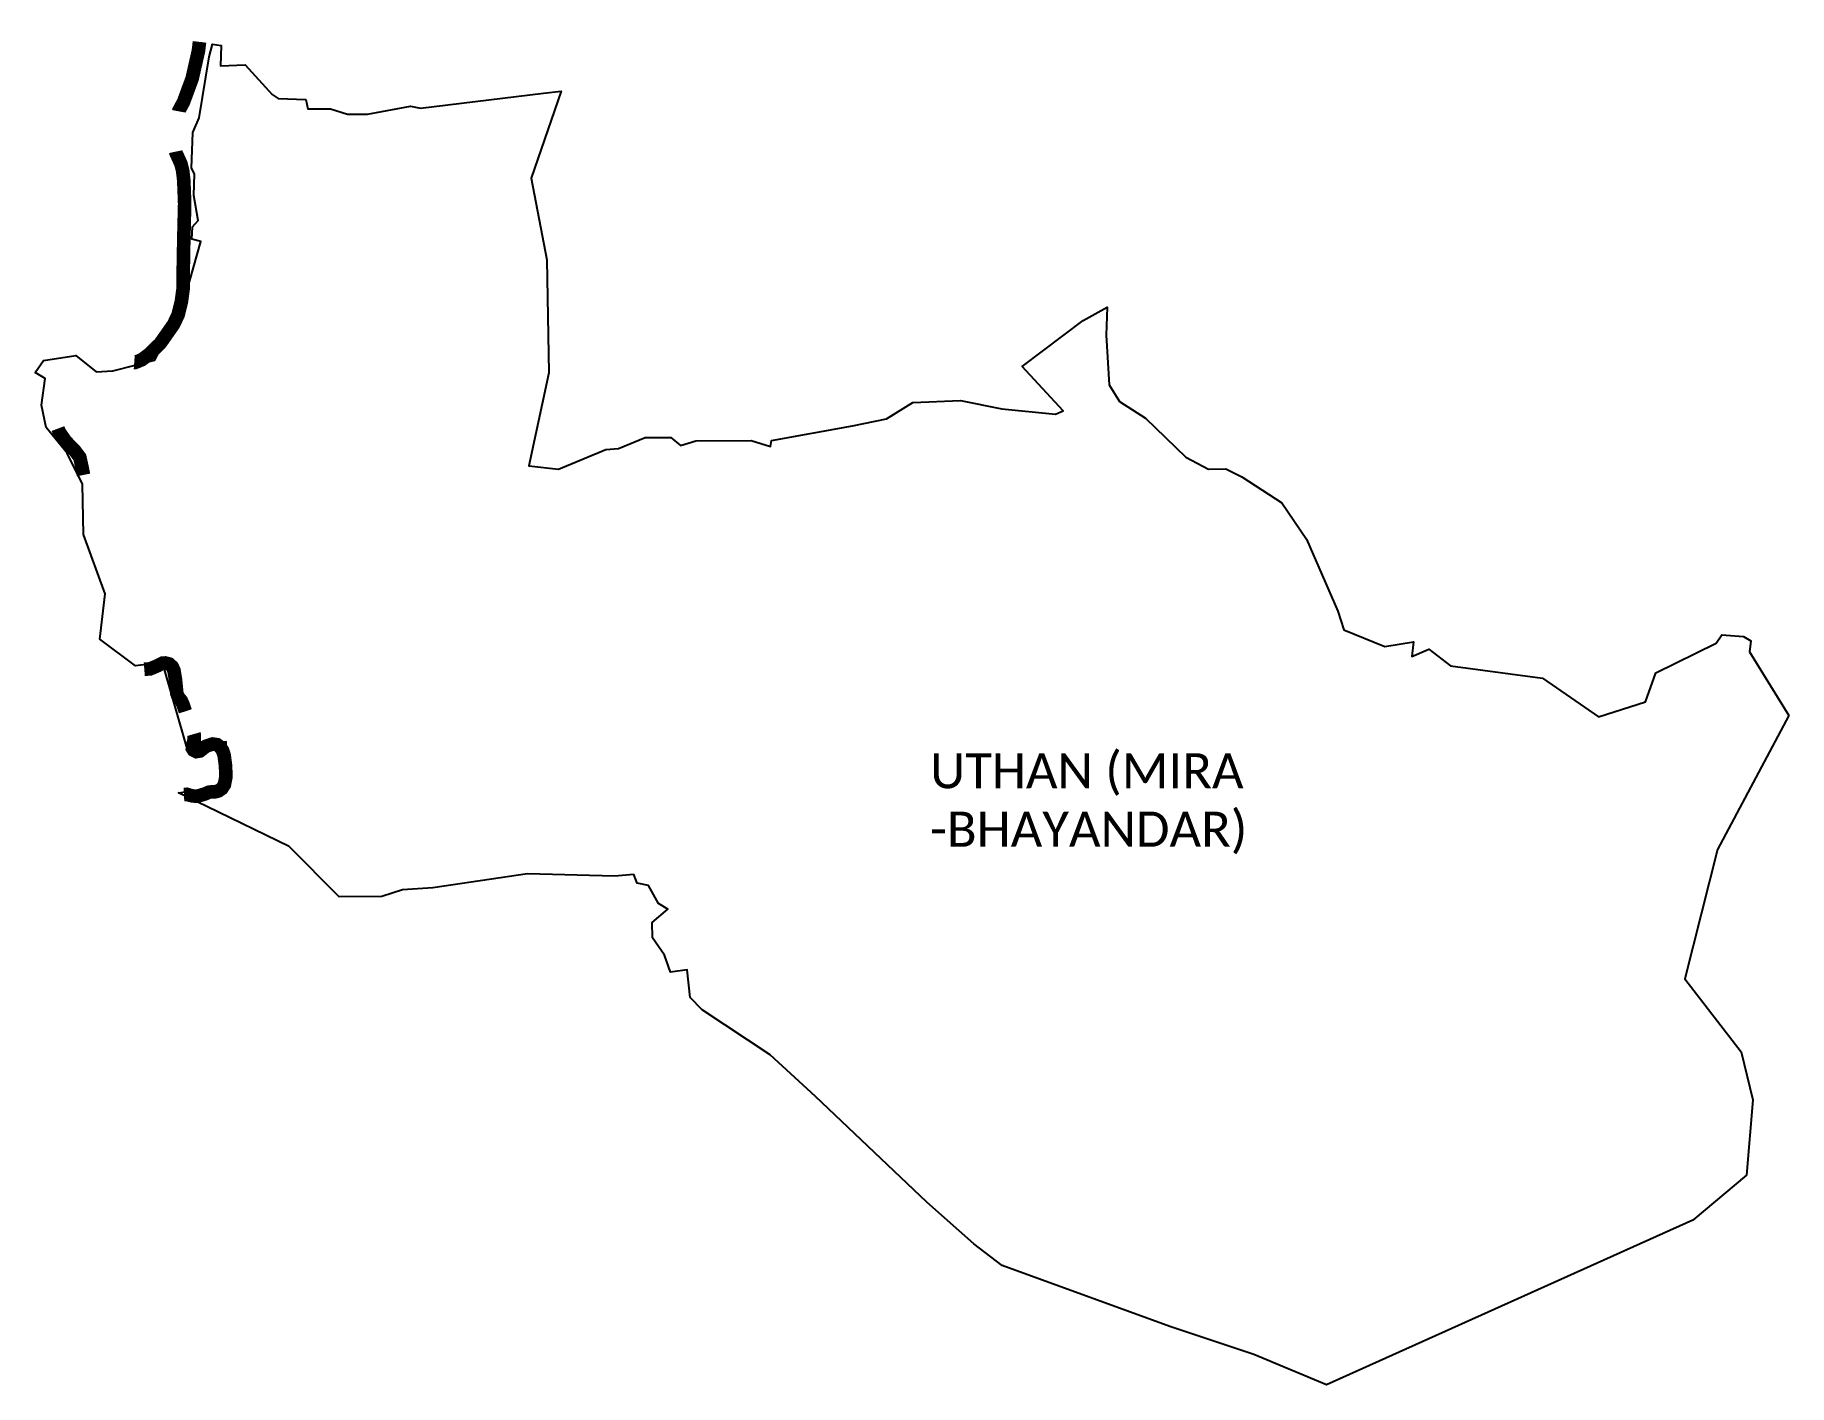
# Model space of a CAD drawing. Header units: metres. Extents: x 266558 to 272991, y 2129469 to 2134421.
import ezdxf

# ---------------------------------------------------------------- set-up
doc = ezdxf.new("R2010")
doc.units = ezdxf.units.M
for name, color, linetype in [('UNPROTECTED', 130, 'Continuous'), ('VILLAGE BOUNDRY', 4, 'Continuous'), ('VILLAGE NAME', 250, 'Continuous')]:
    doc.layers.add(name, color=color, linetype=linetype)
doc.styles.get("Standard").update_dxf_attribs({"font": 'arial.ttf'})

msp = doc.modelspace()

# ---------------------------------------------------------------- linework, layer by layer
at = {"layer": 'UNPROTECTED', "const_width": 50, "flags": 128}
for points in [[(267161.3, 2134396.1), (267157.4, 2134363.1), (267134.1, 2134260.9), (267102.4, 2134175.2), (267097.4, 2134165.9), (267085.8, 2134144.5), (267085.2, 2134141.3)], [(267074.1, 2133993.5), (267075.2, 2133988.2), (267093.1, 2133949), (267099.5, 2133923.9), (267103.6, 2133887.8), (267106.9, 2133803.2), (267103.6, 2133670), (267101.4, 2133546.3), (267101.1, 2133489.9), (267095, 2133444.3), (267082.9, 2133395.1), (267066.2, 2133359.7), (267017, 2133289.6), (266977.4, 2133251), (266949.3, 2133229.9), (266935.8, 2133224.4), (266924.7, 2133220), (266921.9, 2133220.2)], [(266642.2, 2132977.7), (266646.5, 2132966.3), (266669.5, 2132932.1), (266703.7, 2132896.8), (266722.1, 2132872.3), (266729.8, 2132838.1), (266736, 2132807.5)]]:
    msp.add_lwpolyline(points, dxfattribs=at)
at = {"layer": 'UNPROTECTED', "flags": 128}
for points in [[(266958.8, 2132094.6, 50, 50, 0), (266980.2, 2132096.2, 50, 50, 0), (267006.2, 2132107.1, 50, 50, 0), (267025.6, 2132117, 50, 50, 0), (267035.6, 2132117.7, 50, 50, 0), (267050.4, 2132113.8, 50, 50, 0), (267061.6, 2132103.5, 50, 50, 0), (267067.7, 2132089.7, 50, 50, 0), (267072.9, 2132057.6, 50, 50, 0), (267078, 2132006.7, 50, 50, 0), (267083.8, 2131991.3, 50, 50, 0), (267094.4, 2131979.7, 50, 50, 0), (267102.1, 2131962.3, 50, 50, 0), (267109.2, 2131940.2, 0, 0, 0)], [(267141, 2131857.1, 50, 50, 0), (267141.7, 2131854.7, 50, 50, 0), (267142, 2131837.7, 50, 50, 0), (267137.8, 2131820, 50, 50, 0), (267135.5, 2131804.2, 50, 50, 0), (267139.4, 2131797.8, 50, 50, 0), (267150, 2131792.7, 50, 50, 0), (267162.9, 2131794.9, 50, 50, 0), (267185.4, 2131812.3, 50, 50, 0), (267209.5, 2131820.3, 50, 50, 0), (267225.6, 2131818, 50, 50, 0), (267235.9, 2131810.6, 50, 50, 0), (267245.8, 2131796.8, 50, 50, 0), (267251.7, 2131778.8, 50, 50, 0), (267256.8, 2131739.9, 50, 50, 0), (267258.1, 2131699.4, 50, 50, 0), (267252.6, 2131671.6, 50, 50, 0), (267243.3, 2131657.1, 50, 50, 0), (267231.1, 2131648.5, 50, 50, 0), (267218.5, 2131645.2, 50, 50, 0), (267208.2, 2131645.2, 50, 50, 0), (267196, 2131643.7, 50, 50, 0), (267179.9, 2131636.9, 50, 50, 0), (267163.8, 2131632.1, 50, 50, 0), (267152.9, 2131629.2, 50, 50, 0), (267136.8, 2131629.8, 50, 50, 0), (267123, 2131633.3, 50, 50, 0), (267114, 2131635.9, 50, 50, 0), (267104.1, 2131635.4, 50, 50, 0)]]:
    msp.add_lwpolyline(points, format="xyseb", dxfattribs=at)
at = {"layer": 'VILLAGE BOUNDRY'}
msp.add_polyline3d([(272991, 2131925.6, 0), (272728.4, 2131434, 0), (272608.7, 2130959.3, 0), (272815.2, 2130690.9, 0), (272859, 2130515.5, 0), (272834.9, 2130238.4, 0), (272639, 2130073.7, 0), (271294.9, 2129469.3, 0), (271028.5, 2129581.4, 0), (270720.5, 2129684.1, 0), (270105.5, 2129907.5, 0), (270001.7, 2129986.5, 0), (269828.7, 2130140, 0), (269420.3, 2130527.4, 0), (269254.8, 2130679.7, 0), (269005, 2130845, 0), (268961.3, 2130890.5, 0), (268949.8, 2130991.7, 0), (268889, 2130983.2, 0), (268867.4, 2131046.4, 0), (268823.3, 2131110, 0), (268821.4, 2131165.8, 0), (268879.1, 2131214.7, 0), (268845.3, 2131234.8, 0), (268808.6, 2131300.9, 0), (268766.8, 2131309.5, 0), (268754.3, 2131341.5, 0), (268683.9, 2131335.8, 0), (268363.7, 2131344, 0), (268017.1, 2131293.4, 0), (267906.3, 2131285.6, 0), (267829.8, 2131261.4, 0), (267673.1, 2131260.2, 0), (267490.7, 2131444.6, 0), (267188.3, 2131591.4, 0), (267084.3, 2131641.7, 0), (267235.3, 2131664, 0), (267257, 2131736.5, 0), (267258.9, 2131828.2, 0), (267161.9, 2131826.7, 0), (267116.5, 2131803.7, 0), (267025.5, 2132120, 0), (266926.1, 2132107.2, 0), (266795.9, 2132204.5, 0), (266814.8, 2132371.8, 0), (266736, 2132588.6, 0), (266732.6, 2132774.1, 0), (266676.1, 2132887.6, 0), (266598.5, 2132981.6, 0), (266581.4, 2133063.5, 0), (266595.6, 2133161, 0), (266558.2, 2133182.8, 0), (266588.5, 2133227.4, 0), (266707.5, 2133245.4, 0), (266782.3, 2133185.3, 0), (266843.5, 2133189.1, 0), (266998, 2133228.3, 0), (267112.2, 2133473, 0), (267166.4, 2133663.3, 0), (267133.6, 2133672.2, 0), (267135, 2133717.5, 0), (267156, 2133740.4, 0), (267140.1, 2133832.4, 0), (267143.5, 2133912.5, 0), (267132.5, 2133933.4, 0), (267136.5, 2134063.8, 0), (267160.5, 2134117.3, 0), (267196.9, 2134341.8, 0), (267209.5, 2134387.6, 0), (267240.2, 2134382.8, 0), (267238.7, 2134308.6, 0), (267329.1, 2134311.4, 0), (267427.9, 2134202.5, 0), (267450.3, 2134187.9, 0), (267550.9, 2134184.2, 0), (267558.5, 2134150.4, 0), (267641.3, 2134150.3, 0), (267703.7, 2134131, 0), (267778, 2134130.9, 0), (267935, 2134160.3, 0), (267971.3, 2134152.7, 0), (268422.7, 2134207.9, 0), (268488.3, 2134215.9, 0), (268377.8, 2133896.4, 0), (268434.8, 2133596.2, 0), (268442.7, 2133181.8, 0), (268368.6, 2132841.4, 0), (268477.8, 2132828.6, 0), (268651.2, 2132900.5, 0), (268698.6, 2132904.1, 0), (268795.8, 2132945.1, 0), (268889.8, 2132945.2, 0), (268925.6, 2132915.4, 0), (268981.7, 2132932.9, 0), (269184.8, 2132934.2, 0), (269255.6, 2132911.6, 0), (269259.3, 2132933.8, 0), (269555.9, 2132987.3, 0), (269681.3, 2133012.7, 0), (269778, 2133073, 0), (269953, 2133080.3, 0), (270104.6, 2133049.4, 0), (270300.8, 2133030.5, 0), (270328.8, 2133042.6, 0), (270178.3, 2133205.3, 0), (270402.5, 2133374.5, 0), (270490.6, 2133422.5, 0), (270486.6, 2133320.2, 0), (270497.8, 2133137.6, 0), (270535.4, 2133076.7, 0), (270631.1, 2133015.8, 0), (270778.4, 2132872.5, 0), (270862.4, 2132828.7, 0), (270925.1, 2132830.3, 0), (270984.1, 2132801.1, 0), (271130.9, 2132704.7, 0), (271221, 2132571.4, 0), (271336.8, 2132307.7, 0), (271358.2, 2132238.7, 0), (271508.3, 2132178.7, 0), (271613.4, 2132194.8, 0), (271608.2, 2132141.7, 0), (271670.3, 2132168.6, 0), (271749.2, 2132106.9, 0), (272087, 2132061.6, 0), (272292.8, 2131920.6, 0), (272465.4, 2131974.9, 0), (272503, 2132081.8, 0), (272724.4, 2132189.9, 0), (272744.5, 2132220.5, 0), (272824.6, 2132214.3, 0), (272851.1, 2132198.6, 0), (272846.5, 2132158.6, 0)], close=True, dxfattribs=at)

# ---------------------------------------------------------------- texts
at = {"layer": 'VILLAGE NAME', "insert": (269841.1, 2131786.7), "char_height": 128.647, "attachment_point": 1}
msp.add_mtext_dynamic_manual_height_columns('{\\fCalibri|b0|i0|c0|p34;UTHAN (MIRA -BHAYANDAR)}', width=1449.11, gutter_width=643.2, heights=[0], dxfattribs=at)

doc.saveas('drawing.dxf')
